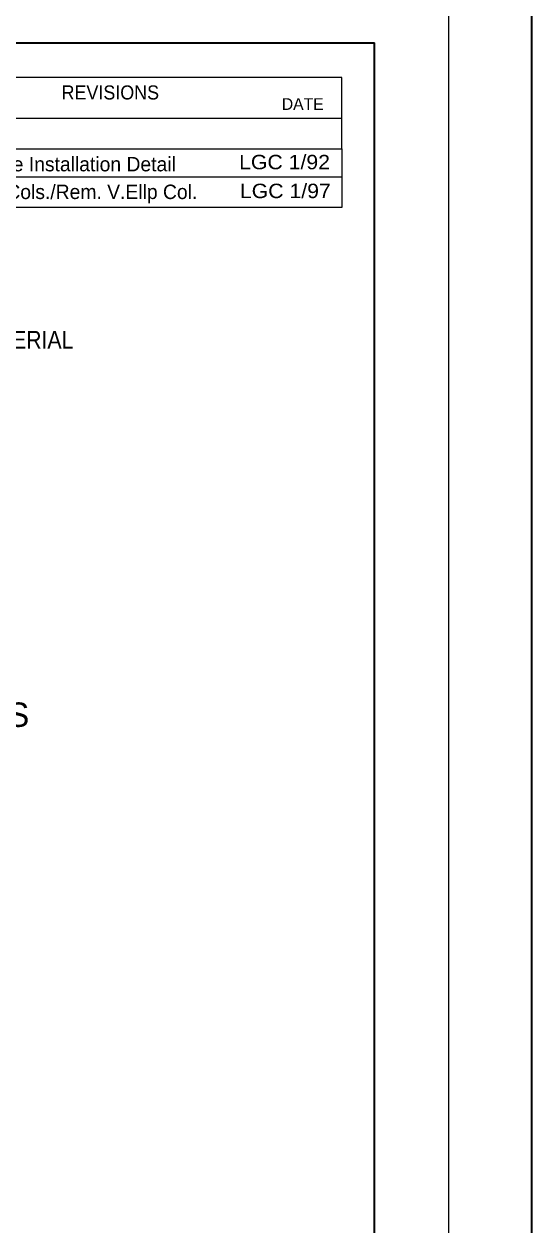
# Model space of a CAD drawing. Extents: x -23 to 389, y -283 to 18.
# Drawn here: x 350.9 to 389, y -122.9 to -32.7 of the extents above; entities that cross this region are included whole.
import ezdxf
from ezdxf.enums import TextEntityAlignment as Align

# ---------------------------------------------------------------- set-up
doc = ezdxf.new("R2010")
doc.units = 0
doc.header["$LTSCALE"] = 0.62
doc.layers.add('1', color=7, linetype='Continuous', lineweight=13)
doc.layers.add('25', color=7, linetype='Continuous', lineweight=25)

msp = doc.modelspace()

# ---------------------------------------------------------------- linework, layer by layer
at = {"layer": '1'}
msp.add_line((382.7082, -275.7896), (382.7082, -20.2533), dxfattribs=at)
at = {"layer": '1', "lineweight": 35}
for p in [(16.069, -34.1408), (377.1528, -261.9017)]:
    msp.add_line(p, (377.1528, -34.1408), dxfattribs=at)
at = {"layer": '25'}
for p, q in [((338.6117, -39.7942), (374.685, -39.7942)), ((374.6918, -42.0973), (374.6918, -46.4927)), ((338.6117, -44.2242), (374.685, -44.2242)), ((338.6117, -46.4927), (374.6918, -46.4927))]:
    msp.add_line(p, q, dxfattribs=at)
at = {"layer": '25', "lineweight": 13}
msp.add_line((374.6918, -46.5447), (374.6918, -46.4748), dxfattribs=at)
at = {"layer": '25', "lineweight": 35}
msp.add_lwpolyline([(-22.7439, -282.7958), (388.9545, -282.7958), (388.9545, 17.5601), (-22.7439, 17.5601)], close=True, dxfattribs=at)
at = {"layer": '25'}
msp.add_lwpolyline([(338.6117, -42.0973), (374.6918, -42.0973), (374.6918, -36.748), (338.6117, -36.748)], close=True, dxfattribs=at)

# ---------------------------------------------------------------- texts
at = {"layer": '1', "width": 0.9}
msp.add_text('STD. BACKFILL MATERIAL', height=1.32, dxfattribs=at).set_placement((334.5998, -57.1049))
at = {"layer": '1'}
msp.add_text('TRENCH EXCAVATION IN EMBANKMENT SECTIONS', height=1.833, dxfattribs=at).set_placement((290.2328, -85.52))
at = {"layer": '25', "width": 0.95}
msp.add_text('REVISIONS', height=1.057, dxfattribs=at).set_placement((353.6692, -38.4039))
at = {"layer": '25'}
msp.add_text('DATE', height=0.8807, dxfattribs=at).set_placement((370.1893, -39.1854))
for s, p in [('Add Double Pipe Installation Detail', (351.0892, -43.7998)), ('Add Dbl & Trpl Cols./Rem. V.Ellp Col.', (351.7788, -45.8799))]:
    msp.add_text(s, height=1.083, dxfattribs=at).set_placement(p, align=Align.CENTER)
at = {"layer": '25', "width": 1.1}
for s, p in [('LGC 1/92', (370.3951, -43.6439)), ('LGC 1/97', (370.4552, -45.8106))]:
    msp.add_text(s, height=1.083, dxfattribs=at).set_placement(p, align=Align.CENTER)

doc.saveas('drawing.dxf')
